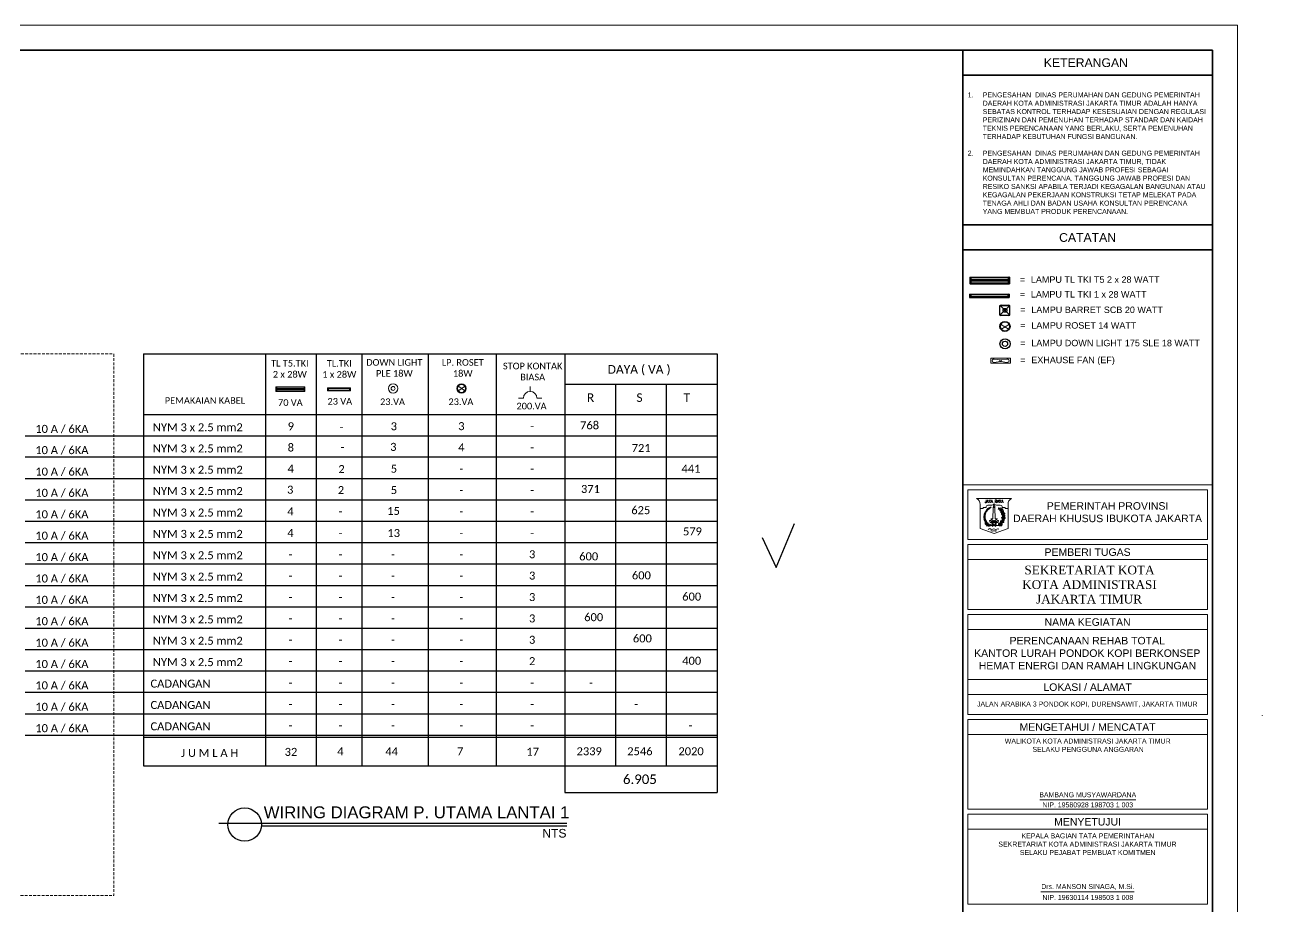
# Model space of a CAD drawing. Header units: millimetres. Extents: x -17012 to 53751, y -5570 to 5430.
# Drawn here: x -9921 to 191, y -1630 to 5430 of the extents above; entities that cross this region are included whole.
import ezdxf
from ezdxf.enums import TextEntityAlignment as Align

# ---------------------------------------------------------------- set-up
doc = ezdxf.new("R2010")
doc.units = ezdxf.units.MM
doc.linetypes.add('DASHED2', pattern=[0.375, 0.25, -0.125])
for name, color, linetype in [('A6', 8, 'Continuous'), ('D1', 1, 'Continuous'), ('HCH', 8, 'Continuous'), ('HT', 8, 'Continuous'), ('potongan', 210, 'Continuous')]:
    doc.layers.add(name, color=color, linetype=linetype)
for name, color, linetype, lineweight in [('ars', 11, 'Continuous', 5), ('dinding', 5, 'Continuous', 15), ('GRS KOP', 1, 'Continuous', 35), ('HACH', 252, 'Continuous', 0), ('kop', 7, 'Continuous', 20), ('lan', 7, 'Continuous', 15), ('Notasi', 2, 'Continuous', 20)]:
    doc.layers.add(name, color=color, linetype=linetype, lineweight=lineweight)
doc.styles.add('BARU', font='complex.shx')
doc.styles.add('ST DIMENSI', font='calibri.ttf')
doc.styles.get("Standard").update_dxf_attribs({"font": 'arial.ttf'})
doc.styles.add('style2', font='verdana.ttf')

# ---------------------------------------------------------------- blocks, each defined once
blk = doc.blocks.new('tlhh')
at = {"layer": 'HCH', "color": 2}
for p, q in [((910691, 351563), (910695, 351563)), ((910691, 351563), (910691, 351534)), ((910691, 351534), (910695, 351534)), ((910691, 351534), (910691, 351505)), ((910695, 351534), (910691, 351534)), ((910695, 351505), (910691, 351505)), ((910695, 351563), (911036, 351563)), ((910695, 351563), (910695, 351534)), ((910699, 351553), (910695, 351553)), ((910699, 351552), (910695, 351552)), ((910699, 351546), (910695, 351546)), ((910699, 351545), (910695, 351545)), ((910695, 351534), (911036, 351534)), ((910695, 351534), (910695, 351505)), ((910695, 351534), (911036, 351534)), ((910699, 351524), (910695, 351524)), ((910699, 351523), (910695, 351523)), ((910699, 351517), (910695, 351517)), ((910699, 351516), (910695, 351516)), ((910695, 351505), (911036, 351505)), ((910699, 351554), (910699, 351543)), ((910699, 351526), (910699, 351515)), ((911029, 351557), (910702, 351557)), ((910702, 351557), (910702, 351541)), ((911029, 351541), (910702, 351541)), ((911029, 351528), (910702, 351528)), ((910702, 351528), (910702, 351512)), ((911029, 351512), (910702, 351512)), ((911029, 351557), (911029, 351541)), ((911029, 351528), (911029, 351512)), ((911032, 351554), (911032, 351543)), ((911032, 351553), (911036, 351553)), ((911032, 351552), (911036, 351552)), ((911032, 351546), (911036, 351546)), ((911032, 351545), (911036, 351545)), ((911032, 351526), (911032, 351515)), ((911032, 351524), (911036, 351524)), ((911032, 351523), (911036, 351523)), ((911032, 351517), (911036, 351517)), ((911032, 351516), (911036, 351516)), ((911036, 351563), (911036, 351534)), ((911040, 351563), (911036, 351563)), ((911036, 351534), (911036, 351505)), ((911040, 351534), (911036, 351534)), ((911036, 351534), (911040, 351534)), ((911036, 351505), (911040, 351505)), ((911040, 351563), (911040, 351534)), ((911040, 351534), (911040, 351505))]:
    blk.add_line(p, q, dxfattribs=at)
for centre, start, end in [((910702, 351554), 90, 180), ((910702, 351543), 180, 270), ((910702, 351526), 90, 180), ((910702, 351515), 180, 270), ((911029, 351554), 0, 90), ((911029, 351543), 270, 0), ((911029, 351526), 0, 90), ((911029, 351515), 270, 0)]:
    blk.add_arc(centre, 2.36, start, end, dxfattribs=at)
blk = doc.blocks.new('mmj4')
at = {"layer": 'HCH', "color": 3}
for p, q in [((911156, 351563), (911160, 351563)), ((911156, 351563), (911156, 351534)), ((911156, 351534), (911160, 351534)), ((911160, 351534), (911156, 351534)), ((911160, 351563), (911500, 351563)), ((911160, 351563), (911160, 351534)), ((911164, 351553), (911160, 351553)), ((911164, 351552), (911160, 351552)), ((911164, 351546), (911160, 351546)), ((911164, 351545), (911160, 351545)), ((911160, 351534), (911500, 351534)), ((911160, 351534), (911500, 351534)), ((911164, 351554), (911164, 351543)), ((911494, 351557), (911166, 351557)), ((911166, 351557), (911166, 351541)), ((911494, 351541), (911166, 351541)), ((911493, 351557), (911493, 351541)), ((911496, 351554), (911496, 351543)), ((911496, 351553), (911500, 351553)), ((911496, 351552), (911500, 351552)), ((911496, 351546), (911500, 351546)), ((911496, 351545), (911500, 351545)), ((911500, 351563), (911500, 351534)), ((911504, 351563), (911500, 351563)), ((911504, 351534), (911500, 351534)), ((911500, 351534), (911504, 351534)), ((911504, 351563), (911504, 351534))]:
    blk.add_line(p, q, dxfattribs=at)
for centre, start, end in [((911166, 351554), 90, 180), ((911166, 351543), 180, 270), ((911494, 351554), 0, 90), ((911494, 351543), 270, 0)]:
    blk.add_arc(centre, 2.36, start, end, dxfattribs=at)
blk = doc.blocks.new('EDE 1E')
at = {"layer": 'HACH'}
for p, q in [((2603736, 335663), (2602871, 334799)), ((2602893, 335642), (2603714, 334820))]:
    blk.add_line(p, q, dxfattribs=at)
at = {"layer": 'HCH'}
for p, q in [((2602871, 335663), (2603736, 335663)), ((2602871, 334799), (2602871, 335663)), ((2602976, 335676), (2603631, 335676)), ((2603736, 334799), (2603736, 335663)), ((2602858, 334903), (2602858, 335558)), ((2602871, 334799), (2603736, 334799)), ((2602976, 334786), (2603631, 334786)), ((2603749, 334903), (2603749, 335558))]:
    blk.add_line(p, q, dxfattribs=at)
blk.add_circle((2603320, 335223), 169, dxfattribs=at)
for centre, start, end in [((2602976, 335558), 90, 180), ((2603631, 335558), 0, 90), ((2602976, 334903), 180, 270), ((2603631, 334903), 270, 0)]:
    blk.add_arc(centre, 118, start, end, dxfattribs=at)
blk = doc.blocks.new('E1C1')
at = {"layer": 'HACH'}
for p, q in [((2608244, 335411), (2609001, 334945)), ((2609036, 335411), (2608279, 334945))]:
    blk.add_line(p, q, dxfattribs=at)
blk.add_circle((2608640, 335206), 387, dxfattribs=at)
at = {"layer": 'HCH'}
blk.add_circle((2608640, 335206), 445, dxfattribs=at)
blk = doc.blocks.new('thr3')
at = {"layer": 'HCH'}
for radius in [44.5, 23.2]:
    blk.add_circle((912893, 351514), radius, dxfattribs=at)
blk = doc.blocks.new('TBN5R')
at = {"layer": 'dinding', "color": 1, "ltscale": 150}
for p, q in [((913908.9, 349718.4), (913904.4, 349745.8)), ((913908.9, 349713), (913904.4, 349685.6)), ((913915.9, 349718.4), (913920.4, 349745.8)), ((913915.9, 349713), (913920.4, 349685.6))]:
    blk.add_line(p, q, dxfattribs=at)
blk.add_lwpolyline([(913901.2, 349762.3), (913924.8, 349762.3), (913924.8, 349669.1), (913901.2, 349669.1)], close=True, dxfattribs=at)
blk.add_circle((913912.4, 349715.7), 4.41, dxfattribs=at)
for centre, start, end in [((913912.4, 349747.3), 349.15972, 190.84028), ((913912.4, 349684.1), 169.15972, 10.84028)]:
    blk.add_arc(centre, 8.12, start, end, dxfattribs=at)
blk = doc.blocks.new('kop')
at = {"layer": 'ars'}
for p, q in [((74.521, 35.599), (74.496, 35.614)), ((74.534, 35.595), (74.538, 35.581)), ((74.578, 35.526), (74.553, 35.541)), ((74.578, 35.526), (74.581, 35.555)), ((74.6, 35.468), (74.612, 35.457)), ((74.614, 35.467), (74.614, 35.452)), ((74.472, 34.989), (74.502, 34.992)), ((74.537, 35.048), (74.537, 35.078)), ((74.552, 35.066), (74.578, 35.081)), ((74.621, 35.202), (74.607, 35.228)), ((74.634, 35.366), (74.615, 35.388)), ((74.621, 35.202), (74.64, 35.225)), ((74.631, 35.289), (74.635, 35.273)), ((74.634, 35.366), (74.643, 35.394)), ((74.642, 35.304), (74.637, 35.29))]:
    blk.add_line(p, q, dxfattribs=at)
for centre, radius, start, end in [((73.916, 35.414), 0.061, 164.619, 229.0804), ((73.817, 35.384), 0.061, 344.619, 49.0804), ((74.278, 35.315), 0.405, 114.0856, 237.6325), ((73.923, 35.456), 0.0488, 158.8649, 223.3262), ((73.852, 35.424), 0.061, 292.8994, 357.3608), ((73.937, 35.365), 0.061, 112.8994, 177.3608), ((73.842, 35.44), 0.0488, 338.8649, 43.3262), ((73.873, 35.469), 0.0488, 287.1453, 351.6066), ((73.935, 35.415), 0.0488, 107.1453, 171.6066), ((73.942, 35.493), 0.0488, 150.2996, 214.761), ((73.859, 35.489), 0.0488, 330.2996, 34.761), ((73.948, 35.451), 0.0488, 98.58, 163.0414), ((73.894, 35.513), 0.0488, 278.58, 343.0414), ((73.961, 35.528), 0.0488, 145.7989, 210.2603), ((73.879, 35.531), 0.0488, 325.7989, 30.2603), ((73.916, 35.552), 0.0488, 274.0793, 338.5407), ((73.965, 35.485), 0.0488, 94.0793, 158.5407), ((73.985, 35.56), 0.0488, 139.3679, 203.8292), ((73.904, 35.572), 0.0488, 319.3679, 23.8292), ((73.984, 35.517), 0.0488, 87.6483, 152.1096), ((73.943, 35.589), 0.0488, 267.6483, 332.1096), ((74.012, 35.589), 0.0488, 133.8416, 198.303), ((73.932, 35.609), 0.0488, 313.8416, 18.303), ((74.007, 35.547), 0.0488, 82.122, 146.5834), ((73.973, 35.622), 0.0488, 262.122, 326.5834), ((74.036, 35.612), 0.0439, 126.6239, 191.0853), ((73.967, 35.639), 0.0439, 306.6239, 11.0853), ((74.026, 35.575), 0.0439, 74.9043, 139.3657), ((74.005, 35.646), 0.0439, 254.9043, 319.3657), ((74, 35.656), 0.0352, 303.961, 8.4223), ((74.054, 35.632), 0.0352, 123.961, 188.4223), ((74.045, 35.603), 0.0352, 72.2414, 136.7027), ((74.03, 35.66), 0.0352, 252.2414, 316.7027), ((74.027, 35.676), 0.0352, 297.7406, 2.2019), ((74.078, 35.647), 0.0352, 117.7406, 182.2019), ((74.066, 35.619), 0.0352, 66.021, 130.4823), ((74.057, 35.677), 0.0352, 246.021, 310.4823), ((74.097, 35.661), 0.0281, 113.4007, 177.862), ((74.058, 35.688), 0.0281, 293.4007, 357.862), ((74.086, 35.64), 0.0281, 61.6811, 126.1424), ((74.082, 35.687), 0.0281, 241.6811, 306.1424), ((74.082, 35.701), 0.0281, 293.4007, 357.862), ((74.121, 35.674), 0.0281, 113.4007, 177.862), ((74.11, 35.653), 0.0281, 61.6811, 126.1424), ((74.106, 35.7), 0.0281, 241.6811, 306.1424), ((74.117, 35.713), 0.0281, 260.9368, 325.3982), ((74.136, 35.669), 0.0281, 80.9368, 145.3982), ((74.232, 35.315), 0.405, 302.3675, 44.4851), ((74.485, 35.674), 0.0613, 235.5154, 280.6207), ((74.445, 35.613), 0.0507, 1.4248, 71.624), ((74.541, 35.601), 0.0613, 235.5154, 280.6207), ((74.589, 35.652), 0.0795, 151.1819, 225.9956), ((74.502, 35.54), 0.0507, 1.4248, 71.624), ((74.526, 35.44), 0.0795, 20.9123, 95.7261), ((74.592, 35.547), 0.0795, 200.9123, 275.7261), ((74.464, 35.633), 0.0795, 331.1819, 45.9956), ((74.611, 35.596), 0.0507, 162.5946, 232.7938), ((74.623, 35.449), 0.0613, 217.2288, 262.3342), ((74.538, 35.6), 0.0613, 313.598, 358.7033), ((74.566, 35.403), 0.0507, 343.1383, 53.3375), ((74.684, 35.504), 0.0795, 133.1999, 208.0136), ((74.559, 35.525), 0.0795, 313.1999, 28.0136), ((74.682, 35.427), 0.0507, 150.0679, 220.2671), ((74.611, 35.447), 0.0613, 301.0712, 346.1766), ((73.816, 35.253), 0.061, 2.2926, 66.7539), ((73.901, 35.312), 0.061, 182.2926, 246.7539), ((73.829, 35.191), 0.061, 12.6628, 77.1241), ((73.902, 35.264), 0.061, 192.6628, 257.1241), ((73.906, 35.362), 0.061, 172.3995, 236.8608), ((73.812, 35.319), 0.061, 352.3995, 56.8608), ((73.907, 35.225), 0.061, 200.2151, 264.6765), ((73.844, 35.143), 0.061, 20.2151, 84.6765), ((73.921, 35.183), 0.061, 206.1601, 270.6214), ((73.867, 35.095), 0.061, 26.1601, 90.6214), ((73.933, 35.316), 0.061, 120.6799, 185.1412), ((73.842, 35.364), 0.061, 300.6799, 5.1412), ((73.936, 35.271), 0.061, 130.573, 195.0343), ((73.837, 35.302), 0.061, 310.573, 15.0343), ((73.943, 35.23), 0.061, 140.9432, 205.4045), ((73.841, 35.243), 0.061, 320.9432, 25.4045), ((73.941, 35.145), 0.061, 208.508, 272.9693), ((73.891, 35.055), 0.061, 28.508, 92.9693), ((73.957, 35.19), 0.061, 140.9432, 205.4045), ((73.854, 35.203), 0.061, 320.9432, 25.4045), ((73.921, 35.015), 0.061, 40.0311, 104.4924), ((73.953, 35.113), 0.061, 220.0311, 284.4924), ((73.974, 35.153), 0.061, 146.9028, 211.3642), ((73.871, 35.155), 0.061, 326.9028, 31.3642), ((73.956, 34.978), 0.061, 49.2006, 113.662), ((73.971, 35.08), 0.061, 229.2006, 293.662), ((73.997, 35.115), 0.061, 146.6953, 211.1566), ((73.893, 35.117), 0.061, 326.6953, 31.1566), ((74.021, 35.084), 0.061, 144.8635, 209.3249), ((73.918, 35.089), 0.061, 324.8635, 29.3249), ((73.99, 34.949), 0.061, 44.4223, 108.8836), ((74.014, 35.049), 0.061, 224.4223, 288.8836), ((74.049, 35.054), 0.061, 144.4903, 208.9516), ((73.946, 35.059), 0.061, 324.4903, 28.9516), ((74.08, 35.031), 0.061, 156.1803, 220.6416), ((73.978, 35.016), 0.061, 336.1803, 40.6416), ((74.567, 35.052), 0.0795, 137.1076, 211.9214), ((74.441, 35.064), 0.0795, 317.1076, 31.9214), ((74.547, 34.969), 0.0507, 83.4432, 153.6424), ((74.537, 35.042), 0.0613, 234.4466, 279.5519), ((74.569, 34.993), 0.0612, 69.8962, 144.7099), ((74.541, 35.085), 0.0612, 249.8962, 324.7099), ((74.582, 35.119), 0.0613, 176.9872, 222.0926), ((74.509, 35.12), 0.0507, 302.8967, 13.0959), ((74.644, 35.186), 0.0795, 153.0891, 227.9029), ((74.627, 35.286), 0.0613, 205.6201, 250.7254), ((74.52, 35.163), 0.0795, 333.0891, 47.9029), ((74.629, 35.078), 0.0507, 106.5818, 176.781), ((74.591, 35.141), 0.0613, 257.5851, 302.6905), ((74.663, 35.361), 0.0795, 171.1641, 245.9779), ((74.552, 35.301), 0.0795, 351.1641, 65.9779), ((74.562, 35.252), 0.0507, 331.5296, 41.7288), ((74.602, 35.228), 0.0795, 271.02, 345.8338), ((74.68, 35.129), 0.0795, 91.02, 165.8338), ((74.688, 35.241), 0.0507, 128.2781, 198.4773), ((74.63, 35.285), 0.0613, 279.2815, 324.3868), ((74.721, 35.315), 0.0795, 113.3027, 188.1164), ((74.611, 35.377), 0.0795, 293.3027, 8.1164)]:
    blk.add_arc(centre, radius, start, end, dxfattribs=at)
at = {"layer": 'ars', "color": 11}
for centre, radius, start, end in [((74.491, 34.995), 0.0613, 158.8696, 203.9749), ((74.422, 35.02), 0.0507, 284.779, 354.9783), ((74.44, 34.986), 0.016, 270, 302.3675)]:
    blk.add_arc(centre, radius, start, end, dxfattribs=at)
at = {"layer": 'ars'}
for points, start_tangent, end_tangent in [([(74.461, 35.651), (74.466, 35.634), (74.45, 35.624), (74.429, 35.623), (74.426, 35.64), (74.439, 35.661), (74.444, 35.672), (74.461, 35.663), (74.461, 35.651)], (0.714442, -0.699695), (0.714442, -0.699695)), ([(74.518, 35.578), (74.523, 35.561), (74.507, 35.551), (74.486, 35.55), (74.483, 35.567), (74.496, 35.588), (74.501, 35.599), (74.518, 35.589), (74.518, 35.578)], (0.714442, -0.699695), (0.714442, -0.699695)), ([(74.594, 35.435), (74.593, 35.416), (74.574, 35.412), (74.555, 35.418), (74.556, 35.435), (74.576, 35.451), (74.584, 35.459), (74.597, 35.445), (74.594, 35.435)], (0.458819, -0.88853), (0.458819, -0.88853)), ([(74.571, 35.605), (74.582, 35.591), (74.6, 35.598), (74.612, 35.615), (74.601, 35.627), (74.576, 35.629), (74.564, 35.631), (74.562, 35.612), (74.571, 35.605)], (0.149901, -0.988701), (0.149901, -0.988701)), ([(74.644, 35.445), (74.652, 35.429), (74.671, 35.432), (74.687, 35.445), (74.678, 35.46), (74.654, 35.467), (74.643, 35.472), (74.637, 35.453), (74.644, 35.445)], (-0.068112, -0.997678), (-0.068112, -0.997678)), ([(74.463, 35.013), (74.447, 35.004), (74.433, 35.018), (74.428, 35.037), (74.443, 35.045), (74.467, 35.037), (74.479, 35.034), (74.474, 35.016), (74.463, 35.013)], (-0.515761, -0.856733), (-0.515761, -0.856733)), ([(74.551, 35.127), (74.539, 35.113), (74.521, 35.122), (74.51, 35.139), (74.522, 35.151), (74.547, 35.151), (74.559, 35.152), (74.56, 35.133), (74.551, 35.127)], (-0.223771, -0.974642), (-0.223771, -0.974642)), ([(74.549, 35.011), (74.537, 34.997), (74.548, 34.981), (74.566, 34.972), (74.576, 34.985), (74.573, 35.01), (74.573, 35.022), (74.554, 35.021), (74.549, 35.011)], (-0.942817, -0.33331), (-0.942817, -0.33331)), ([(74.596, 35.277), (74.591, 35.26), (74.572, 35.259), (74.554, 35.269), (74.559, 35.285), (74.581, 35.297), (74.591, 35.303), (74.601, 35.287), (74.596, 35.277)], (0.270637, -0.962681), (0.270637, -0.962681)), ([(74.614, 35.117), (74.608, 35.1), (74.624, 35.089), (74.645, 35.088), (74.649, 35.104), (74.636, 35.126), (74.631, 35.137), (74.614, 35.128), (74.614, 35.117)], (-0.735998, -0.676983), (-0.735998, -0.676983)), ([(74.66, 35.272), (74.661, 35.253), (74.68, 35.25), (74.699, 35.256), (74.697, 35.273), (74.677, 35.288), (74.669, 35.297), (74.656, 35.282), (74.66, 35.272)], (-0.433585, -0.901113), (-0.433585, -0.901113))]:
    blk.add_spline(points, degree=3, dxfattribs=dict(at, start_tangent=start_tangent, end_tangent=end_tangent))
for points in [[(74.445, 34.97), (74.47, 34.975), (74.522, 34.973), (74.56, 34.955)], [(74.445, 34.97), (74.468, 34.959), (74.518, 34.947), (74.56, 34.955)]]:
    blk.add_spline(points, degree=3, dxfattribs=at)
at = {"layer": 'GRS KOP'}
for p, q in [((73, 1), (73, 54)), ((83, 1), (83, 54)), ((73, 53), (83, 53)), ((73, 47), (83, 47)), ((73, 46), (83, 46))]:
    blk.add_line(p, q, dxfattribs=at)
blk.add_lwpolyline([(1, 54), (83, 54), (83, 1), (1, 1)], close=True, dxfattribs=at)
at = {"layer": 'kop', "color": 7}
for p, q in [((84, 55), (0, 55)), ((84, 55), (84, 0)), ((84, 55), (84, 0)), ((74.205, 35.69), (74.305, 35.69)), ((74.225, 35.67), (74.205, 35.23)), ((74.235, 35.698), (74.275, 35.698)), ((74.285, 35.67), (74.305, 35.23)), ((74.075, 35.17), (74.124, 35.17)), ((74.075, 35.17), (74.095, 35.09)), ((74.095, 35.09), (74.415, 35.09)), ((74.124, 35.23), (74.124, 35.228)), ((74.124, 35.23), (74.205, 35.23)), ((74.124, 35.228), (74.129, 35.228)), ((74.124, 35.17), (74.134, 35.13)), ((74.134, 35.13), (74.376, 35.13)), ((74.195, 35.15), (74.235, 35.15)), ((74.275, 35.15), (74.315, 35.15)), ((74.305, 35.23), (74.386, 35.23)), ((74.376, 35.13), (74.386, 35.17)), ((74.381, 35.228), (74.386, 35.228)), ((74.386, 35.23), (74.386, 35.228)), ((74.386, 35.17), (74.435, 35.17)), ((74.415, 35.09), (74.435, 35.17))]:
    blk.add_line(p, q, dxfattribs=at)
at = {"layer": 'kop'}
for p, q in [((83, 36.6), (73, 36.6)), ((73.2, 34.4), (73.2, 36.4)), ((82.8, 36.4), (73.2, 36.4)), ((82.8, 34.4), (82.8, 36.4)), ((82.8, 34.4), (73.2, 34.4)), ((73.2, 31.6), (73.2, 34.2)), ((82.8, 34.2), (73.2, 34.2)), ((82.8, 31.6), (82.8, 34.2)), ((82.8, 33.6), (73.2, 33.6)), ((82.8, 31.6), (73.2, 31.6)), ((73.2, 27.4), (73.2, 31.4)), ((82.8, 31.4), (73.2, 31.4)), ((82.8, 27.4), (82.8, 31.4)), ((82.8, 30.8), (73.2, 30.8)), ((82.8, 28.8), (73.2, 28.8)), ((82.8, 28.2), (73.2, 28.2)), ((82.8, 27.4), (73.2, 27.4)), ((73.2, 23.6), (73.2, 27.2)), ((82.8, 27.2), (73.2, 27.2)), ((82.8, 23.6), (82.8, 27.2)), ((82.8, 26.6), (73.2, 26.6)), ((76.089, 23.976), (79.928, 23.976)), ((82.8, 23.6), (73.2, 23.6)), ((73.2, 19.8), (73.2, 23.4)), ((82.8, 23.4), (73.2, 23.4)), ((82.8, 19.8), (82.8, 23.4)), ((82.8, 22.8), (73.2, 22.8)), ((76.127, 20.296), (79.863, 20.296)), ((82.8, 19.8), (73.2, 19.8))]:
    blk.add_line(p, q, dxfattribs=at)
at = {"layer": 'kop', "color": 5}
for p, q in [((74.955, 36.05), (73.555, 36.05)), ((73.695, 35.81), (73.695, 34.85)), ((73.695, 35.65), (73.815, 35.65)), ((73.815, 35.69), (73.815, 35.65)), ((73.815, 35.69), (73.935, 35.69)), ((73.935, 35.73), (73.935, 35.69)), ((74.575, 35.73), (74.575, 35.69)), ((74.695, 35.69), (74.575, 35.69)), ((74.695, 35.69), (74.695, 35.65)), ((74.815, 35.65), (74.695, 35.65)), ((74.815, 35.81), (74.815, 34.85)), ((74.225, 34.95), (74.171, 35.022)), ((74.255, 34.986), (74.203, 35.046)), ((74.225, 34.95), (74.21, 34.93)), ((74.255, 34.986), (74.307, 35.046)), ((74.285, 34.95), (74.339, 35.022)), ((74.285, 34.95), (74.3, 34.93)), ((73.695, 34.85), (74.255, 34.65)), ((74.255, 34.65), (74.815, 34.85))]:
    blk.add_line(p, q, dxfattribs=at)
at = {"layer": 'kop', "color": 7}
for points in [[(74.235, 35.698), (74.233, 35.701), (74.231, 35.704), (74.229, 35.707), (74.228, 35.71), (74.227, 35.713), (74.227, 35.715), (74.226, 35.718), (74.226, 35.72), (74.226, 35.723), (74.226, 35.725), (74.226, 35.728), (74.226, 35.731), (74.226, 35.733), (74.227, 35.736), (74.228, 35.738), (74.229, 35.741), (74.23, 35.743), (74.232, 35.746), (74.234, 35.749), (74.236, 35.753), (74.24, 35.758), (74.244, 35.763), (74.249, 35.77), (74.255, 35.778)], [(74.275, 35.698), (74.277, 35.701), (74.279, 35.704), (74.281, 35.707), (74.282, 35.71), (74.283, 35.713), (74.283, 35.715), (74.284, 35.718), (74.284, 35.72), (74.284, 35.723), (74.284, 35.725), (74.284, 35.728), (74.284, 35.731), (74.284, 35.733), (74.283, 35.736), (74.282, 35.738), (74.281, 35.741), (74.28, 35.743), (74.278, 35.746), (74.276, 35.749), (74.274, 35.753), (74.27, 35.758), (74.266, 35.763), (74.261, 35.77), (74.255, 35.778)]]:
    blk.add_lwpolyline(points, dxfattribs=at)
at = {"layer": 'kop', "color": 1}
blk.add_lwpolyline([(74.07, 34.97), (74.44, 34.97)], close=True, dxfattribs=at)
at = {"layer": 'kop', "color": 5}
for points in [[(74.21, 34.97), (74.18, 34.93)], [(74.3, 34.97), (74.33, 34.93)]]:
    blk.add_lwpolyline(points, dxfattribs=at)
for centre, radius, start, end in [((73.419, 35.81), 0.276, 0, 60.5129), ((75.091, 35.81), 0.276, 119.4871, 180), ((73.975, 35.73), 0.04, 90, 180), ((74.535, 35.73), 0.04, 0, 90), ((74.187, 35.034), 0.02, 36.8699, 216.8699), ((74.323, 35.034), 0.02, 323.1301, 143.1301)]:
    blk.add_arc(centre, radius, start, end, dxfattribs=at)
at = {"layer": 'kop', "color": 7}
for centre, radius, start, end in [((74.198, 35.663), 0.0283, 15, 75), ((74.312, 35.663), 0.0283, 105, 165), ((74.079, 35.119), 0.12, 15, 65.3894), ((74.255, 35.15), 0.02, 0, 180), ((74.431, 35.119), 0.12, 114.6106, 165)]:
    blk.add_arc(centre, radius, start, end, dxfattribs=at)
at = {"layer": 'kop', "color": 1}
blk.add_arc((74.07, 34.986), 0.016, 237.6325, 270, dxfattribs=at)
at = {"layer": 'kop', "color": 5}
for points in [[(74.255, 35.83), (74.232, 35.807), (74.2, 35.793), (74.12, 35.782), (74.046, 35.777), (73.975, 35.77)], [(74.255, 35.83), (74.278, 35.807), (74.31, 35.793), (74.39, 35.782), (74.464, 35.777), (74.535, 35.77)], [(74.023, 34.99), (74.006, 34.984), (73.974, 34.992), (73.925, 35.01), (73.891, 35.041)], [(74.038, 34.971), (74.016, 34.967), (73.997, 34.959), (73.964, 34.956), (73.932, 34.964)], [(74.082, 34.965), (74.066, 34.956), (74.034, 34.952), (74.006, 34.952), (73.992, 34.948)], [(74.125, 34.97), (74.104, 34.959), (74.093, 34.947), (74.051, 34.932), (74.033, 34.937)], [(74.113, 34.984), (74.085, 34.986), (74.071, 34.993), (74.051, 34.993)], [(74.125, 34.97), (74.112, 34.996), (74.085, 35.02), (74.081, 35.031)], [(74.015, 34.807), (74.089, 34.844), (74.162, 34.807), (74.249, 34.833), (74.326, 34.809), (74.4, 34.83), (74.45, 34.817)], [(74.12, 34.747), (74.16, 34.759), (74.204, 34.744), (74.255, 34.753), (74.3, 34.744), (74.332, 34.758), (74.357, 34.749)]]:
    blk.add_spline(points, degree=3, dxfattribs=at)
at = {"layer": 'kop'}
for s, height, p in [('KETERANGAN ', 0.35, (78, 53.5)), ('CATATAN', 0.35, (78, 46.5)), ('PEMERINTAH PROVINSI', 0.29998, (78.8, 35.75)), ('DAERAH KHUSUS IBUKOTA JAKARTA', 0.29998, (78.8, 35.25)), ('PEMBERI TUGAS', 0.3, (78, 33.9)), ('NAMA KEGIATAN', 0.3, (78, 31.1)), ('LOKASI / ALAMAT', 0.3, (78, 28.5)), ('JALAN ARABIKA 3 PONDOK KOPI, DURENSAWIT, JAKARTA TIMUR', 0.2, (77.986, 27.8)), ('MENGETAHUI / MENCATAT', 0.3, (78, 26.9)), ('BAMBANG MUSYAWARDANA', 0.19926, (78.007, 24.183)), ('NIP. 19580928 198703 1 003', 0.19926, (78.007, 23.78)), ('MENYETUJUI', 0.3, (78, 23.1)), ('Drs. MANSON SINAGA, M.Si.', 0.19926, (78.009, 20.496)), ('NIP. 19630114 198503 1 008', 0.19926, (78.009, 20.071))]:
    blk.add_text(s, height=height, dxfattribs=at).set_placement(p, align=Align.MIDDLE)
at = {"layer": 'kop', "color": 5, "style": 'BARU', "width": 0.9}
blk.add_text('JAYA RAYA', height=0.12, dxfattribs=at).set_placement((74.255, 35.93), align=Align.MIDDLE)
at = {"layer": 'kop', "insert": (73.2, 49.875), "char_height": 0.2, "width": 9.6, "attachment_point": 4}
blk.add_mtext('\\pi-0.6,l0.6,t0.6;1.^IPENGESAHAN  DINAS PERUMAHAN DAN GEDUNG PEMERINTAH DAERAH KOTA ADMINISTRASI JAKARTA TIMUR ADALAH HANYA SEBATAS KONTROL TERHADAP KESESUAIAN DENGAN REGULASI PERIZINAN DAN PEMENUHAN TERHADAP STANDAR DAN KAIDAH TEKNIS PERENCANAAN YANG BERLAKU, SERTA PEMENUHAN TERHADAP KEBUTUHAN FUNGSI BANGUNAN.\\P\\P2.^IPENGESAHAN  DINAS PERUMAHAN DAN GEDUNG PEMERINTAH DAERAH KOTA ADMINISTRASI JAKARTA TIMUR, TIDAK MEMINDAHKAN TANGGUNG JAWAB PROFESI SEBAGAI KONSULTAN PERENCANA. TANGGUNG JAWAB PROFESI DAN RESIKO SANKSI APABILA TERJADI KEGAGALAN BANGUNAN ATAU KEGAGALAN PEKERJAAN KONSTRUKSI TETAP MELEKAT PADA TENAGA AHLI DAN BADAN USAHA KONSULTAN PERENCANA YANG MEMBUAT PRODUK PERENCANAAN.', dxfattribs=at)
at = {"layer": 'kop', "attachment_point": 1, "style": 'BARU'}
for s, width, insert, char_height in [('\\pi1.4375;{\\fRomantic|b0|i0|c2|p2;SEKRETARIAT KOTA\\P\\pi1.3461;KOTA ADMINISTRASI\\P\\pi1.9027;JAKARTA TIMUR}', 7.94943, (74.033, 33.359), 0.35), ('\\pi0.65609;{\\fArial|b0|i0|c0|p34;WALIKOTA KOTA ADMINISTRASI JAKARTA TIMUR\\P\\pi1.7645;SELAKU PENGGUNA ANGGARAN}', 7.94943, (74.027, 26.434), 0.2), ('\\pi1.5072;{\\fArial|b0|i0|c0|p34;KEPALA BAGIAN TATA PEMERINTAHAN\\P\\pi0.57794;SEKRETARIAT KOTA ADMINISTRASI JAKARTA TIMUR\\P\\pi1.4412;SELAKU PEJABAT PEMBUAT KOMITMEN}', 8.28085, (73.847, 22.638), 0.2)]:
    blk.add_mtext_dynamic_manual_height_columns(s, width=width, gutter_width=1.5, heights=[0], dxfattribs=dict(at, insert=insert, char_height=char_height))
at = {"layer": 'kop', "insert": (73.364, 30.505), "char_height": 0.3, "attachment_point": 1}
blk.add_mtext_dynamic_manual_height_columns('\\pi1.5136;PERENCANAAN REHAB TOTAL \\P\\pi0.093811;KANTOR LURAH PONDOK KOPI BERKONSEP \\P\\pi0.27839;HEMAT ENERGI DAN RAMAH LINGKUNGAN', width=9.19785, gutter_width=1.5, heights=[0], dxfattribs=at)
at = {"layer": 'kop', "style": 'BARU', "flags": 4}
for p, height in [((73.8, 5.4), 0.35), ((80.303, 5.382), 0.25), ((73.8, 4.9), 0.35), ((80.303, 4.882), 0.25), ((73.8, 4.4), 0.35), ((80.303, 4.382), 0.25)]:
    blk.add_attdef('-', p, '', height=height, dxfattribs=at)
at = {"layer": 'kop', "flags": 4}
for tag, p in [('AR-00', (78.057, 2.648)), ('00', (81.238, 2.647))]:
    blk.add_attdef(tag, text='', height=0.35, dxfattribs=at).set_placement(p, align=Align.MIDDLE)

msp = doc.modelspace()

# ---------------------------------------------------------------- hatches: boundary and pattern name
h = msp.add_hatch()
h.set_pattern_fill('ANGLE', color=256, style=0)
h.set_pattern_definition([(0, (-10.7494, -101.211), (0, 6.985), [5.08, -1.905]), (90, (-10.7494, -101.211), (-6.985, 4e-16), [5.08, -1.905])])
h.paths.add_polyline_path([(-11, -101), (-4, -101), (-4, -99), (-11, -99)])
at = {"layer": 'ars'}
h = msp.add_hatch(dxfattribs=at)
h.set_pattern_fill('TEMBOK', color=256, scale=0.5, angle=90)
h.set_pattern_definition([(135, (204.6752, 55.8275), (-0.353553, -0.353553), []), (135, (204.6752, 55.9525), (-0.353553, -0.353553), [])])
h.paths.add_polyline_path([(191, 56), (191, 56), (191, 56), (191, 56)])

# ---------------------------------------------------------------- linework, layer by layer
at = {"layer": 'A6'}
for p, q in [((-8973, 2797), (-8973, 183)), ((-8973, 2797), (-4380, 2797)), ((-7998, 2797), (-7998, -501)), ((-7591, 2797), (-7591, -501)), ((-7224, 2797), (-7224, -501)), ((-6695, 2797), (-6695, -501)), ((-6148, 2797), (-6148, -501)), ((-5599, 2797), (-5599, -715)), ((-4380, 2797), (-4380, -715)), ((-5599, 2555), (-4380, 2555)), ((-5193, 2555), (-5193, -501)), ((-4787, 2555), (-4787, -501)), ((-8973, 2312), (-4380, 2312)), ((-9921, 2142), (-4380, 2142)), ((-9921, 1972), (-4380, 1972)), ((-9921, 1800), (-4380, 1800)), ((-9921, 1630), (-4380, 1630)), ((-9921, 1458), (-4380, 1458)), ((-9921, 1287), (-4380, 1287)), ((-9921, 1115), (-4380, 1115)), ((-9921, 944), (-4380, 944)), ((-9921, 773), (-4380, 773)), ((-9921, 601), (-4380, 601)), ((-9921, 430), (-4380, 430)), ((-9921, 259), (-4380, 259)), ((-8973, 183), (-8973, -501)), ((-9921, 88), (-4380, 88)), ((-9921, -84), (-4380, -84)), ((-9921, -255), (-4380, -255)), ((-8973, -272), (-4380, -272)), ((-8973, -501), (-4380, -501)), ((-5599, -715), (-4380, -715))]:
    msp.add_line(p, q, dxfattribs=at)
at = {"layer": 'D1', "color": 7, "const_width": 10.8}
msp.add_lwpolyline([(-8031, -984), (-5583, -984)], dxfattribs=at)
at = {"layer": 'D1', "color": 7}
msp.add_circle((-8164, -972), 134, dxfattribs=at)
at = {"layer": 'Defpoints'}
msp.add_lwpolyline([(-4018, 1327), (-3907, 1087), (-3759, 1438)], dxfattribs=at)
at = {"layer": 'dinding'}
for p, q in [((-7913, 2535), (-7911, 2535)), ((-7913, 2535), (-7913, 2516)), ((-7911, 2535), (-7684, 2535)), ((-7911, 2535), (-7911, 2516)), ((-7908, 2529), (-7911, 2529)), ((-7908, 2528), (-7911, 2528)), ((-7908, 2530), (-7908, 2523)), ((-7688, 2532), (-7906, 2532)), ((-7906, 2532), (-7906, 2521)), ((-7688, 2532), (-7688, 2521)), ((-7686, 2530), (-7686, 2523)), ((-7686, 2529), (-7684, 2529)), ((-7686, 2528), (-7684, 2528)), ((-7684, 2535), (-7684, 2516)), ((-7681, 2535), (-7684, 2535)), ((-7681, 2535), (-7681, 2516)), ((-5877, 2497), (-5877, 2536)), ((-7913, 2516), (-7911, 2516)), ((-7913, 2516), (-7913, 2497)), ((-7911, 2516), (-7913, 2516)), ((-7911, 2497), (-7913, 2497)), ((-7908, 2524), (-7911, 2524)), ((-7908, 2524), (-7911, 2524)), ((-7911, 2516), (-7684, 2516)), ((-7911, 2516), (-7911, 2497)), ((-7911, 2516), (-7684, 2516)), ((-7908, 2510), (-7911, 2510)), ((-7908, 2509), (-7911, 2509)), ((-7908, 2505), (-7911, 2505)), ((-7908, 2504), (-7911, 2504)), ((-7911, 2497), (-7684, 2497)), ((-7908, 2511), (-7908, 2503)), ((-7688, 2521), (-7906, 2521)), ((-7688, 2512), (-7906, 2512)), ((-7906, 2512), (-7906, 2502)), ((-7688, 2502), (-7906, 2502)), ((-7688, 2512), (-7688, 2502)), ((-7686, 2524), (-7684, 2524)), ((-7686, 2524), (-7684, 2524)), ((-7686, 2511), (-7686, 2503)), ((-7686, 2510), (-7684, 2510)), ((-7686, 2509), (-7684, 2509)), ((-7686, 2505), (-7684, 2505)), ((-7686, 2504), (-7684, 2504)), ((-7684, 2516), (-7684, 2497)), ((-7681, 2516), (-7684, 2516)), ((-7684, 2516), (-7681, 2516)), ((-7684, 2497), (-7681, 2497)), ((-7681, 2516), (-7681, 2497)), ((-5970, 2443), (-5931, 2443)), ((-5822, 2443), (-5784, 2443))]:
    msp.add_line(p, q, dxfattribs=at)
for radius in [37, 15.7]:
    msp.add_circle((-6975, 2521), radius, dxfattribs=at)
at = {"layer": 'dinding', "color": 6}
for radius in [37, 31.7]:
    msp.add_circle((-6427, 2521), radius, dxfattribs=at)
at = {"layer": 'dinding'}
for centre, radius, start, end in [((-7906, 2530), 1.57, 90, 180), ((-7688, 2530), 1.57, 0, 90), ((-7906, 2523), 1.57, 180, 270), ((-7906, 2511), 1.57, 90, 180), ((-7906, 2503), 1.57, 180, 270), ((-7688, 2523), 1.57, 270, 0), ((-7688, 2511), 1.57, 0, 90), ((-7688, 2503), 1.57, 270, 0), ((-5877, 2443), 54, 0, 180)]:
    msp.add_arc(centre, radius, start, end, dxfattribs=at)
at = {"layer": 'HACH', "color": 6, "linetype": 'DASHED2', "ltscale": 90}
for p, q in [((-14208, 2797), (-9211, 2797)), ((-9211, 2797), (-9211, -1541)), ((-14211, -1540), (-9211, -1540))]:
    msp.add_line(p, q, dxfattribs=at)
at = {"layer": 'HT'}
msp.add_line((-8372, -961), (-5583, -961), dxfattribs=at)
at = {"layer": 'lan'}
for p, q in [((-6457, 2542), (-6396, 2500)), ((-6396, 2542), (-6457, 2500))]:
    msp.add_line(p, q, dxfattribs=at)
at = {"layer": 'Notasi'}
for p, q in [((-7501, 2525), (-7497, 2525)), ((-7501, 2525), (-7501, 2501)), ((-7501, 2501), (-7497, 2501)), ((-7497, 2501), (-7501, 2501)), ((-7497, 2525), (-7319, 2525)), ((-7497, 2525), (-7497, 2501)), ((-7494, 2517), (-7497, 2517)), ((-7494, 2516), (-7497, 2516)), ((-7494, 2511), (-7497, 2511)), ((-7494, 2510), (-7497, 2510)), ((-7497, 2501), (-7319, 2501)), ((-7497, 2501), (-7319, 2501)), ((-7494, 2518), (-7494, 2509)), ((-7325, 2520), (-7492, 2520)), ((-7492, 2520), (-7492, 2507)), ((-7325, 2507), (-7492, 2507)), ((-7325, 2520), (-7325, 2507)), ((-7323, 2518), (-7323, 2509)), ((-7323, 2517), (-7319, 2517)), ((-7323, 2516), (-7319, 2516)), ((-7323, 2511), (-7319, 2511)), ((-7323, 2510), (-7319, 2510)), ((-7319, 2525), (-7319, 2501)), ((-7316, 2525), (-7319, 2525)), ((-7316, 2501), (-7319, 2501)), ((-7319, 2501), (-7316, 2501)), ((-7316, 2525), (-7316, 2501))]:
    msp.add_line(p, q, dxfattribs=at)
for centre, start, end in [((-7492, 2518), 90, 180), ((-7492, 2509), 180, 270), ((-7325, 2518), 0, 90), ((-7325, 2509), 270, 0)]:
    msp.add_arc(centre, 1.96, start, end, dxfattribs=at)

# ---------------------------------------------------------------- block references
at = {"layer": 'dinding', "xscale": 1.689999999984593, "yscale": 1.689999999984593, "zscale": 1.69, "rotation": 90}
msp.add_blockref('TBN5R', (588911, -1541769), dxfattribs=at)
at = {"layer": 'HACH', "xscale": 0.09099999993350139, "yscale": 0.09099999993350139, "zscale": 0.091}
for name, p in [('EDE 1E', (-238976, -27359)), ('E1C1', (-239460, -27486))]:
    msp.add_blockref(name, p, dxfattribs=at)
at = {"layer": 'kop', "xscale": 200, "yscale": 200, "zscale": 200}
msp.add_blockref('kop', (-17012, -5570), dxfattribs=at)
at = {"layer": 'potongan', "xscale": 0.910000000090804, "yscale": 0.9100000000148611, "zscale": 0.9099999999999999}
for name, p in [('tlhh', (-831085, -316511)), ('mmj4', (-831509, -316647)), ('thr3', (-832806, -316999))]:
    msp.add_blockref(name, p, dxfattribs=at)

# ---------------------------------------------------------------- texts
at = {"color": 0, "style": 'style2'}
for s, insert, char_height, width, attachment_point in [('{\\fArial|b0|i0|c0|p34;WIRING DIAGRAM P. UTAMA LANTAI 1}', (-8011, -826), 95.89, 2938.19, 1), ('{\\fArial|b0|i0|c0|p34;NTS}', (-5586, -1007), 69.24, 767.88, 3)]:
    msp.add_mtext(s, dxfattribs=dict(at, insert=insert, char_height=char_height, width=width, attachment_point=attachment_point))
at = {"layer": 'HCH', "color": 3}
for s, height, p in [('=', 51.6, (-1954, 3367)), ('LAMPU TL TKI T5 2 x 28 WATT', 51.65, (-1866, 3367)), ('=', 51.6, (-1954, 3249)), ('LAMPU TL TKI 1 x 28 WATT', 51.65, (-1866, 3249)), ('=', 51.6, (-1951, 3125)), ('LAMPU BARRET SCB 20 WATT', 51.65, (-1863, 3125)), ('=', 51.6, (-1951, 3000)), ('LAMPU ROSET 14 WATT', 51.65, (-1863, 3000)), ('=', 51.6, (-1951, 2859)), ('LAMPU DOWN LIGHT 175 SLE 18 WATT', 51.65, (-1863, 2859)), ('=', 51.6, (-1951, 2723)), ('EXHAUSE FAN (EF)', 51.65, (-1863, 2723))]:
    msp.add_text(s, height=height, dxfattribs=at).set_placement(p)
at = {"layer": 'Notasi', "attachment_point": 2, "style": 'ST DIMENSI'}
for s, insert, char_height, width in [('TL T5.TKI\\P2 x 28W', (-7802, 2749), 53, 330.44), ('TL.TKI\\P1 x 28W', (-7406, 2748), 53, 340.29), ('DOWN LIGHT PLE 18W', (-6965, 2756), 52.99, 550.17), ('LP. ROSET\\P18W', (-6417, 2756), 53, 550.17), ('STOP KONTAK \\PBIASA', (-5857, 2727), 52.99, 1061.68), ('DAYA ( VA ) ', (-5004, 2708), 68.89, 571.52), ('PEMAKAIAN KABEL', (-8482, 2451), 52.99, 648.4), ('70 VA', (-7798, 2434), 53, 258.86), (' 23 VA', (-7411, 2444), 53, 280.27), (' 23.VA', (-6989, 2441), 53, 219.23), (' 23.VA', (-6441, 2441), 53, 219.23), ('R', (-5393, 2482), 68.9, 285), ('S', (-5001, 2482), 68.9, 285), ('T', (-4622, 2482), 68.9, 285), ('200.VA', (-5866, 2406), 53, 219.23), ('10 A / 6KA', (-9628, 2229), 64.1, 1109.16), ('NYM 3 x 2.5 mm2', (-8539, 2242), 64.1, 1015.42), ('9', (-7794, 2250), 64.1, 1015.42), ('3', (-6969, 2250), 64.1, 1015.42), ('3', (-6428, 2251), 64.1, 1015.42), ('768', (-5401, 2258), 64.1, 1015.42), ('-', (-7388, 2245), 64.1, 1015.42), ('-', (-5861, 2253), 64.1, 1015.42), ('10 A / 6KA', (-9628, 2059), 64.1, 1109.16), ('NYM 3 x 2.5 mm2', (-8539, 2072), 64.1, 1015.42), ('8', (-7794, 2080), 64.1, 1015.42), ('-', (-7381, 2083), 64.1, 1015.42), ('3', (-6973, 2085), 64.1, 1015.42), ('4', (-6428, 2081), 64.1, 1015.42), ('-', (-5861, 2081), 64.1, 1015.42), ('721', (-4988, 2076), 64.1, 1015.42), ('10 A / 6KA', (-9628, 1887), 64.1, 1109.16), ('NYM 3 x 2.5 mm2', (-8539, 1902), 64.1, 1015.42), ('4', (-7795, 1910), 64.1, 1015.42), ('2', (-7388, 1907), 64.1, 1015.42), ('5', (-6968, 1910), 64.1, 1015.42), ('-', (-6428, 1910), 64.1, 1015.42), ('-', (-5861, 1910), 64.1, 1015.42), ('441', (-4589, 1910), 64.1, 1015.42), ('10 A / 6KA', (-9628, 1717), 64.1, 1109.16), ('NYM 3 x 2.5 mm2', (-8539, 1731), 64.1, 1015.42), ('3', (-7799, 1742), 64.1, 1015.42), ('2', (-7392, 1739), 64.1, 1015.42), ('5', (-6968, 1739), 64.1, 1015.42), ('371', (-5394, 1748), 64.1, 1015.42), ('-', (-6428, 1739), 64.1, 1015.42), ('-', (-5861, 1739), 64.1, 1015.42), ('10 A / 6KA', (-9628, 1545), 64.1, 1109.16), ('NYM 3 x 2.5 mm2', (-8539, 1559), 64.1, 1015.42), ('4', (-7797, 1568), 64.1, 1015.42), ('-', (-7397, 1568), 64.1, 1015.42), ('15', (-6971, 1572), 64.1, 1015.42), ('-', (-6428, 1568), 64.1, 1015.42), ('-', (-5861, 1568), 64.1, 1015.42), ('625', (-4991, 1578), 64.1, 1015.42), ('10 A / 6KA', (-9628, 1374), 64.1, 1109.16), ('NYM 3 x 2.5 mm2', (-8539, 1388), 64.1, 1015.42), ('4', (-7797, 1396), 64.1, 1015.42), ('-', (-7397, 1396), 64.1, 1015.42), ('13', (-6970, 1395), 64.1, 1015.42), ('-', (-6428, 1396), 64.1, 1015.42), ('-', (-5861, 1396), 64.1, 1015.42), ('579', (-4577, 1408), 64.1, 1015.42), ('NYM 3 x 2.5 mm2', (-8539, 1217), 64.1, 1015.42), ('3', (-5861, 1225), 64.1, 1015.42), ('10 A / 6KA', (-9628, 1202), 64.1, 1109.16), ('-', (-7797, 1225), 64.1, 1015.42), ('-', (-7397, 1225), 64.1, 1015.42), ('-', (-6976, 1225), 64.1, 1015.42), ('-', (-6428, 1225), 64.1, 1015.42), ('600', (-5408, 1208), 64.1, 1015.42), ('10 A / 6KA', (-9628, 1031), 64.1, 1109.16), ('NYM 3 x 2.5 mm2', (-8539, 1046), 64.1, 1015.42), ('-', (-7797, 1054), 64.1, 1015.42), ('-', (-7397, 1054), 64.1, 1015.42), ('-', (-6976, 1054), 64.1, 1015.42), ('-', (-6428, 1054), 64.1, 1015.42), ('3', (-5861, 1054), 64.1, 1015.42), ('600', (-4986, 1056), 64.1, 1015.42), ('10 A / 6KA', (-9628, 860), 64.1, 1109.16), ('NYM 3 x 2.5 mm2', (-8539, 874), 64.1, 1015.42), ('-', (-7797, 882), 64.1, 1015.42), ('-', (-7397, 882), 64.1, 1015.42), ('-', (-6976, 882), 64.1, 1015.42), ('-', (-6428, 882), 64.1, 1015.42), ('3', (-5861, 882), 64.1, 1015.42), ('600', (-4583, 886), 64.1, 1015.42), ('3', (-5861, 711), 64.1, 1015.42), ('600', (-5368, 721), 64.1, 1015.42), ('10 A / 6KA', (-9628, 689), 64.1, 1109.16), ('NYM 3 x 2.5 mm2', (-8539, 703), 64.1, 1015.42), ('-', (-7797, 711), 64.1, 1015.42), ('-', (-7397, 711), 64.1, 1015.42), ('-', (-6976, 711), 64.1, 1015.42), ('-', (-6428, 711), 64.1, 1015.42), ('10 A / 6KA', (-9628, 517), 64.1, 1109.16), ('NYM 3 x 2.5 mm2', (-8539, 532), 64.1, 1015.42), ('-', (-7797, 540), 64.1, 1015.42), ('-', (-7397, 540), 64.1, 1015.42), ('-', (-6976, 540), 64.1, 1015.42), ('-', (-6428, 540), 64.1, 1015.42), ('3', (-5861, 540), 64.1, 1015.42), ('600', (-4978, 551), 64.1, 1015.42), ('10 A / 6KA', (-9628, 346), 64.1, 1109.16), ('NYM 3 x 2.5 mm2', (-8539, 361), 64.1, 1015.42), ('-', (-7797, 369), 64.1, 1015.42), ('-', (-7397, 369), 64.1, 1015.42), ('-', (-6976, 369), 64.1, 1015.42), ('-', (-6428, 369), 64.1, 1015.42), ('2', (-5861, 369), 64.1, 1015.42), ('400', (-4583, 372), 64.1, 1015.42), ('10 A / 6KA', (-9628, 175), 64.1, 1109.16), ('CADANGAN', (-8678, 189), 64.1, 1015.42), ('-', (-7797, 197), 64.1, 1015.42), ('-', (-7397, 197), 64.1, 1015.42), ('-', (-6976, 197), 64.1, 1015.42), ('-', (-6428, 197), 64.1, 1015.42), ('-', (-5861, 197), 64.1, 1015.42), ('-', (-5390, 197), 64.1, 1015.42), ('10 A / 6KA', (-9628, 3), 64.1, 1109.16), ('CADANGAN', (-8678, 18), 64.1, 1015.42), ('-', (-7797, 26), 64.1, 1015.42), ('-', (-7397, 26), 64.1, 1015.42), ('-', (-6976, 26), 64.1, 1015.42), ('-', (-6428, 26), 64.1, 1015.42), ('-', (-5861, 26), 64.1, 1015.42), ('-', (-5028, 26), 64.1, 1015.42), ('10 A / 6KA', (-9628, -168), 64.1, 1109.16), ('CADANGAN', (-8678, -153), 64.1, 1015.42), ('-', (-7797, -145), 64.1, 1015.42), ('-', (-7397, -145), 64.1, 1015.42), ('-', (-6976, -145), 64.1, 1015.42), ('-', (-6428, -145), 64.1, 1015.42), ('-', (-5861, -145), 64.1, 1015.42), ('-', (-4592, -145), 64.1, 1015.42), ('J U M L A H ', (-8444, -366), 64.1, 1015.42), ('32', (-7793, -358), 64.1, 1015.42), ('4', (-7397, -354), 64.1, 1015.42), ('44', (-6986, -354), 64.1, 1015.42), ('7', (-6438, -354), 64.1, 1015.42), ('17', (-5857, -357), 64.1, 1015.42), ('2339', (-5404, -353), 64.1, 1015.42), ('2546', (-4998, -353), 64.1, 1015.42), ('2020', (-4588, -353), 64.1, 1015.42)]:
    msp.add_mtext(s, dxfattribs=dict(at, insert=insert, char_height=char_height, width=width))
at = {"layer": 'Notasi', "color": 1, "insert": (-4998, -571), "char_height": 76.3, "width": 1934.32, "attachment_point": 2, "style": 'ST DIMENSI'}
msp.add_mtext('6.905', dxfattribs=at)

doc.saveas('drawing.dxf')
